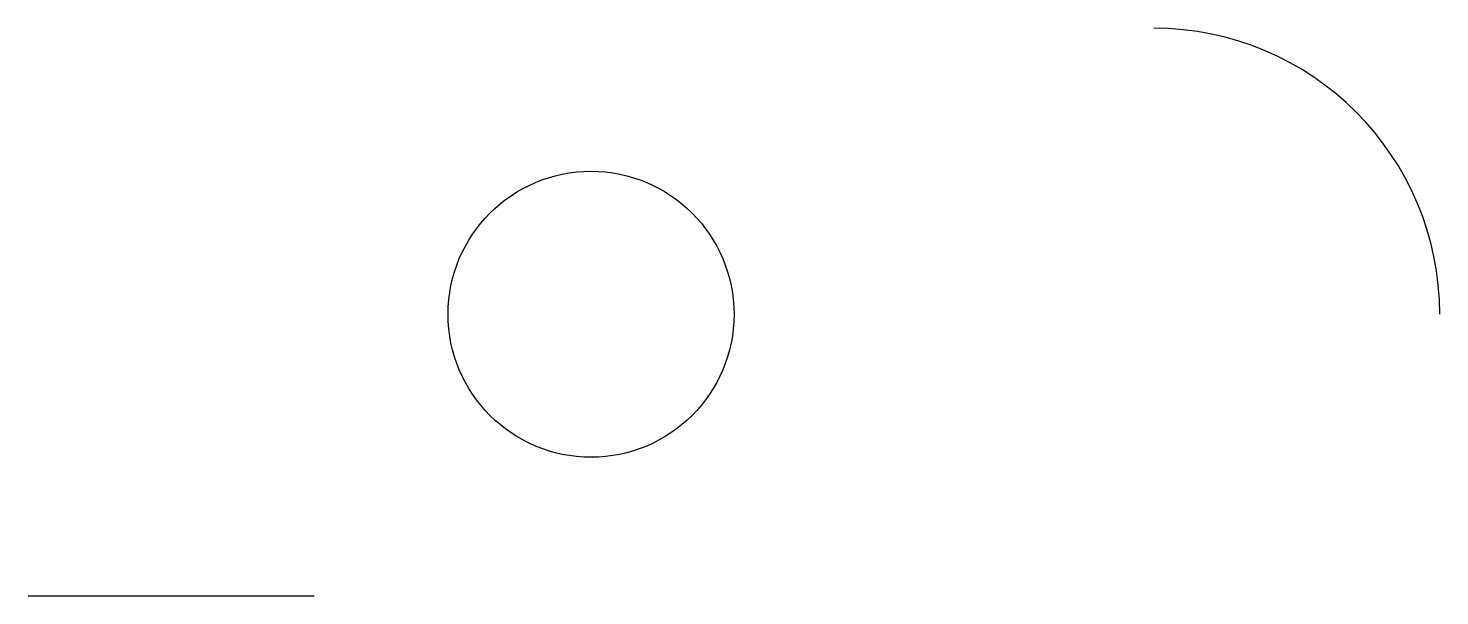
# Model space of a CAD drawing. Header units: millimetres. Extents: x 0 to 125, y 0 to 50.
import ezdxf

# ---------------------------------------------------------------- set-up
doc = ezdxf.new("R2010")
doc.units = ezdxf.units.MM

msp = doc.modelspace()

# ---------------------------------------------------------------- linework, layer by layer
msp.add_line((0, 0), (25.4, 0))
msp.add_circle((50, 25), 12.7)
msp.add_arc((100, 25), 25.4, 0, 90)

doc.saveas('drawing.dxf')
